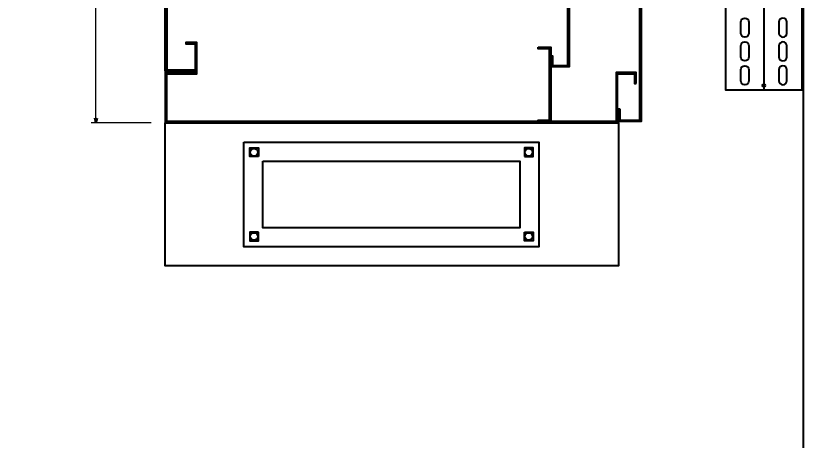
# Model space of a CAD drawing. Header units: millimetres. Extents: x 0 to 6126, y 0 to 4331.
# Drawn here: x 5298 to 6126, y 2166 to 2612 of the extents above; entities that cross this region are included whole.
import ezdxf
from ezdxf.enums import TextEntityAlignment as Align

# ---------------------------------------------------------------- set-up
doc = ezdxf.new("R2010")
doc.units = ezdxf.units.MM
doc.linetypes.add('DASHED', pattern=[0.75, 0.5, -0.25])
doc.layers.add('DIM', color=253, linetype='Continuous')
doc.layers.add('THIET BI', color=2, linetype='Continuous')
doc.styles.add('Tahoma (Input Text)', font='tahoma.ttf')
doc.dimstyles.new('CNC', dxfattribs={"dimtxt": 50, "dimasz": 5, "dimexe": 5, "dimexo": 15, "dimgap": 10, "dimtad": 1, "dimdec": 0, "dimtxsty": 'Standard', "dimblk": 'OPEN30', "dimcen": 10, "dimclrd": 5, "dimclre": 5, "dimclrt": 3, "dimazin": 3, "dimtfac": 1, "dimtdec": 0, "dimtmove": 0, "dimatfit": 3, "dimldrblk": 'ARCHTICK', "dimlwd": 9, "dimlwe": 9})

# ---------------------------------------------------------------- blocks, each defined once
blk = doc.blocks.new('khungtenAsean2')
at = {"color": 7}
blk.add_lwpolyline([(0, 0), (2970, 0), (2970, -2100), (0, -2100)], close=True, dxfattribs=at)
at = {"color": 1, "style": 'Tahoma (Input Text)', "flags": 8}
for tag, p in [('#01', (137.05, -2021.28)), ('#03', (506.57, -2019.3)), ('#05', (1106.63, -2021.28)), ('#07', (1834.68, -2021.28)), ('#09', (2146.72, -2021.28)), ('#02', (98.46, -2081.28)), ('#04', (486.11, -2081.28)), ('#06', (1065.33, -2081.28)), ('#08', (1817.45, -2081.28)), ('#10', (2146.72, -2081.28))]:
    blk.add_attdef(tag, p, '', height=25, dxfattribs=at)
blk.add_attdef('#11', text='', height=25, dxfattribs=at).set_placement((2914.99, -2067.35), align=Align.CENTER)
blk = doc.blocks.new('*D18')
at = {"color": 0, "linetype": 'ByBlock', "lineweight": -2}
for p, q in [((5381.38, 3993.96), (5382.72, 3998.96)), ((5382.72, 3998.96), (5384.06, 3993.96)), ((5382.72, 3998.96), (5382.72, 3993.96)), ((5382.72, 2498.96), (5381.38, 2503.96)), ((5384.06, 2503.96), (5382.72, 2498.96)), ((5382.72, 2498.96), (5382.72, 2503.96))]:
    blk.add_line(p, q, dxfattribs=at)
at = {"layer": 'Defpoints', "color": 0, "ltscale": 3, "transparency": 16777216}
for p in [(5382.72, 3998.96), (5455.55, 3998.96), (5455.55, 2498.96)]:
    blk.add_point(p, dxfattribs=at)
at = {"layer": 'DIM', "color": 5, "lineweight": 9, "ltscale": 3, "transparency": 16777216}
for p, q in [((5440.55, 3998.96), (5377.72, 3998.96)), ((5382.72, 2503.96), (5382.72, 3993.96)), ((5440.55, 2498.96), (5377.72, 2498.96))]:
    blk.add_line(p, q, dxfattribs=at)
at = {"layer": 'DIM', "color": 3, "ltscale": 3, "transparency": 16777216, "insert": (5347.19, 3248.96), "char_height": 50, "attachment_point": 5, "rotation": 90}
blk.add_mtext('1500', dxfattribs=at)
blk = doc.blocks.new('_ArchTick')
at = {"color": 0, "const_width": 0.15}
blk.add_lwpolyline([(-0.5, -0.5), (0.5, 0.5)], dxfattribs=at)
blk = doc.blocks.new('_Open30')
at = {"color": 0, "linetype": 'ByBlock', "lineweight": -2}
for p, q in [((-1, 0.27), (0, 0)), ((0, 0), (-1, -0.27)), ((0, 0), (-1, 0))]:
    blk.add_line(p, q, dxfattribs=at)

msp = doc.modelspace()

# ---------------------------------------------------------------- linework, layer by layer
at = {"color": 7}
msp.add_line((6084.29, 3864.56), (6084.29, 2533.36), dxfattribs=at)
for points in [[(5933.05, 2513.96), (5933.05, 2501.96), (5954.05, 2501.96), (5954.05, 3958.46), (5933.05, 3958.46), (5933.05, 3946.46), (5931.55, 3946.46), (5931.55, 3959.96), (5955.55, 3959.96), (5955.55, 2500.46), (5931.55, 2500.46), (5931.55, 2513.96)], [(6044.29, 3864.56), (6124.29, 3864.56), (6124.29, 2533.36), (6044.29, 2533.36)], [(5950.05, 2540.46), (5950.05, 2551.96), (5929.05, 2551.96), (5929.05, 2500.46), (5457.05, 2500.46), (5457.05, 2550.46), (5488.55, 2550.46), (5488.55, 2583.46), (5477.05, 2583.46), (5477.05, 2581.96), (5487.05, 2581.96), (5487.05, 2551.96), (5455.55, 2551.96), (5455.55, 2498.96), (5930.55, 2498.96), (5930.55, 2550.46), (5948.55, 2550.46), (5948.55, 2540.46)], [(5538.05, 2478.96), (5848.05, 2478.96), (5848.05, 2368.96), (5538.05, 2368.96)]]:
    msp.add_lwpolyline(points, close=True, dxfattribs=at)
at = {"color": 7, "ltscale": 0.5}
msp.add_lwpolyline([(5486.05, 2553.46), (5455.55, 2553.46), (5455.55, 3908.46), (5486.05, 3908.46), (5486.05, 3906.96), (5457.05, 3906.96), (5457.05, 2554.96), (5486.05, 2554.96)], close=True, dxfattribs=at)
at = {"color": 6, "ltscale": 0.5}
msp.add_lwpolyline([(5860.85, 3892.46), (5860.85, 3903.96), (5879.85, 3903.96), (5879.85, 2557.96), (5860.85, 2557.96), (5860.85, 2569.46), (5862.35, 2569.46), (5862.35, 2559.46), (5878.35, 2559.46), (5878.35, 3902.46), (5862.35, 3902.46), (5862.35, 3892.46)], close=True, dxfattribs=at)
at = {"color": 2, "ltscale": 0.5}
for points in [[(6068.54, 2604.86), (6068.54, 2593.36, -1), (6060.04, 2593.36), (6060.04, 2604.86, -1)], [(6100.04, 2604.86), (6100.04, 2593.36, 1), (6108.54, 2593.36), (6108.54, 2604.86, 1)], [(6068.54, 2579.86), (6068.54, 2568.36, -1), (6060.04, 2568.36), (6060.04, 2579.86, -1)], [(6100.04, 2579.86), (6100.04, 2568.36, 1), (6108.54, 2568.36), (6108.54, 2579.86, 1)], [(6068.54, 2554.86), (6068.54, 2543.36, -1), (6060.04, 2543.36), (6060.04, 2554.86, -1)], [(6100.04, 2554.86), (6100.04, 2543.36, 1), (6108.54, 2543.36), (6108.54, 2554.86, 1)]]:
    msp.add_lwpolyline(points, format="xyb", close=True, dxfattribs=at)
at = {"color": 3, "ltscale": 0.5}
msp.add_lwpolyline([(5847.05, 2578.46), (5860.55, 2578.46), (5860.55, 2500.46), (5847.05, 2500.46), (5847.05, 2501.96), (5859.05, 2501.96), (5859.05, 2576.96), (5847.05, 2576.96)], close=True, dxfattribs=at)
at = {"color": 7, "ltscale": 3}
msp.add_lwpolyline([(5455.55, 2498.96), (5931.55, 2498.96), (5931.55, 2348.96), (5455.55, 2348.96)], close=True, dxfattribs=at)
at = {"color": 2}
for points in [[(5553.3, 2463.71), (5544.3, 2463.71), (5544.3, 2472.71), (5553.3, 2472.71)], [(5832.8, 2463.71), (5841.8, 2463.71), (5841.8, 2472.71), (5832.8, 2472.71)], [(5558.05, 2458.96), (5828.05, 2458.96), (5828.05, 2388.96), (5558.05, 2388.96)], [(5553.3, 2384.21), (5544.3, 2384.21), (5544.3, 2375.21), (5553.3, 2375.21)], [(5832.8, 2384.21), (5841.8, 2384.21), (5841.8, 2375.21), (5832.8, 2375.21)]]:
    msp.add_lwpolyline(points, close=True, dxfattribs=at)
at = {"color": 2, "ltscale": 0.5}
msp.add_circle((6084.29, 2538.36), 1.5, dxfattribs=at)
at = {"color": 7}
for centre in [(5548.8, 2468.21), (5837.3, 2468.21), (5548.8, 2379.71), (5837.3, 2379.71)]:
    msp.add_circle(centre, 4, dxfattribs=at)
at = {"layer": 'THIET BI', "color": 4, "linetype": 'DASHED', "ltscale": 0.5}
msp.add_lwpolyline([(5538.05, 2478.96), (5848.05, 2478.96), (5848.05, 2368.96), (5538.05, 2368.96)], close=True, dxfattribs=at)
msp.add_lwpolyline([(5538.05, 2478.96), (5848.05, 2478.96), (5848.05, 2368.96), (5538.05, 2368.96)], close=True, dxfattribs=at)

# ---------------------------------------------------------------- block references
at = {"color": 7, "xscale": 2.0625, "yscale": 2.0625, "zscale": 2.0625}
msp.add_blockref('khungtenAsean2', (0, 4331.25), dxfattribs=at)

# ---------------------------------------------------------------- dimensions: what is measured, and where the dimension line sits
at = {"layer": 'DIM', "color": 7, "ltscale": 3}
dim = msp.add_linear_dim(base=(5382.72, 3998.96), p1=(5455.55, 2498.96), p2=(5455.55, 3998.96), angle=90, dimstyle='CNC', dxfattribs=at)
dim.commit()
dim.dimension.update_dxf_attribs({"geometry": '*D18', "text_midpoint": (5382.72, 3248.96), "dimtype": 160})

doc.saveas('drawing.dxf')
